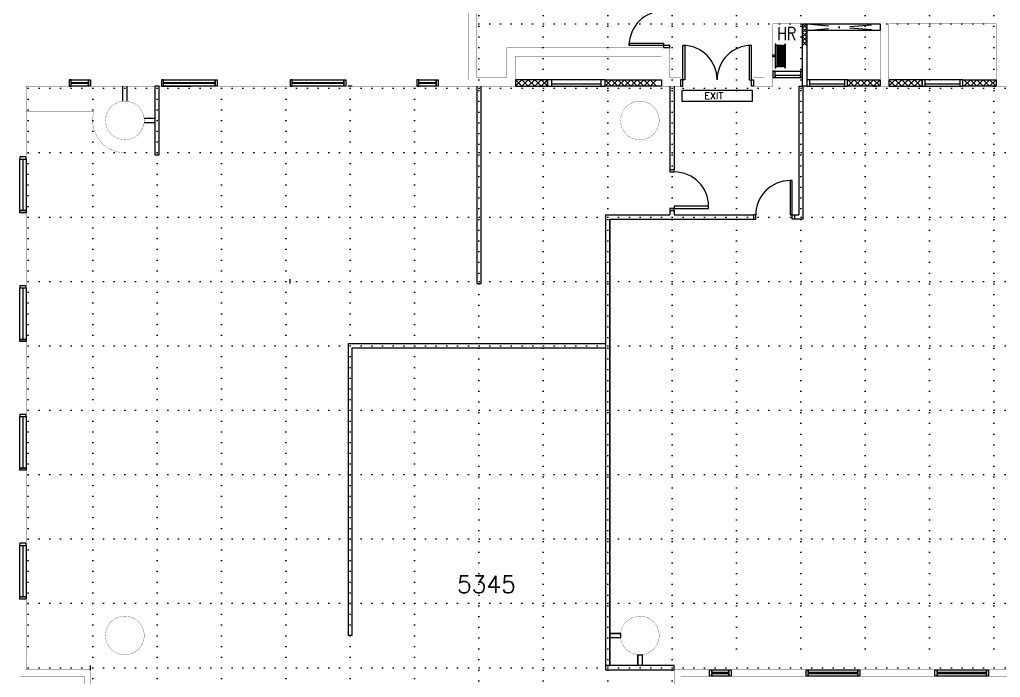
# Model space of a CAD drawing. Extents: x -68523 to 336700, y -113452 to 119396.
# Drawn here: x -32452 to -9600, y 17824 to 33150 of the extents above; entities that cross this region are included whole.
import ezdxf

# ---------------------------------------------------------------- set-up
doc = ezdxf.new("R2010")
doc.units = 0
doc.header["$LTSCALE"] = 1000
doc.header["$MEASUREMENT"] = 0
for name, pattern in [('S3144a$0$DASHDOT', [1, 0.5, -0.25, 0, -0.25]), ('S3144a$0$DASHED', [0.75, 0.5, -0.25]), ('S3144a$0$DOT', [0.25, 0, -0.25]), ('S3144a$0$HIDDEN', [0.375, 0.25, -0.125])]:
    doc.linetypes.add(name, pattern=pattern)
doc.layers.get('0').update_dxf_attribs({"linetype": 'CONTINUOUS'})
for name, color, linetype in [('S3144a$0$11', 14, 'CONTINUOUS'), ('S3144a$0$17', 14, 'CONTINUOUS'), ('S3144a$0$20', 7, 'CONTINUOUS'), ('S3144a$0$22', 7, 'CONTINUOUS'), ('S3144a$0$23', 7, 'CONTINUOUS'), ('S3144a$0$30', 1, 'CONTINUOUS'), ('S3144a$0$39', 7, 'CONTINUOUS'), ('S3144a$0$4', 7, 'CONTINUOUS'), ('S3144a$0$56', 7, 'CONTINUOUS'), ('S3144a$0$6', 7, 'CONTINUOUS'), ('S3144a$0$LINE', 2, 'S3144a$0$DASHED'), ('S3144a$0$N-DRYWALL', 2, 'CONTINUOUS'), ('S3144a$0$NDRYWALL', 1, 'CONTINUOUS'), ('S3144a$0$ROOM-NO', 4, 'CONTINUOUS')]:
    doc.layers.add(name, color=color, linetype=linetype)
doc.styles.add('S3144a$0$STANDARD', font='SIMPLEX')

# ---------------------------------------------------------------- blocks, each defined once
blk = doc.blocks.new('S3144a$0$D1700A')
at = {"layer": 'S3144a$0$30', "color": 14, "linetype": 'Continuous'}
for points in [[(0, 0), (0.05, 0), (0.05, 0.95), (0.1, 0.95), (0.1, 0.15), (0, 0.15), (0, 0)], [(1.7, 0), (1.65, 0), (1.65, 0.95), (1.6, 0.95), (1.6, 0.15), (1.7, 0.15), (1.7, 0)]]:
    blk.add_lwpolyline(points, dxfattribs=at)
for centre, start, end in [((0.05, 0.15), 0, 90), ((1.65, 0.15), 90, 180)]:
    blk.add_arc(centre, 0.8, start, end, dxfattribs=at)
blk = doc.blocks.new('S3144a$0$D1700B')
at = {"layer": 'S3144a$0$30', "color": 14, "linetype": 'Continuous'}
for points in [[(0, 0), (0.05, 0), (0.05, 0.95), (0.1, 0.95), (0.1, 0.15), (0, 0.15), (0, 0)], [(1.7, 0), (1.65, 0), (1.65, 0.95), (1.6, 0.95), (1.6, 0.15), (1.7, 0.15), (1.7, 0)]]:
    blk.add_lwpolyline(points, dxfattribs=at)
for centre, start, end in [((0.05, 0.15), 0, 90), ((1.650003, 0.15), 90, 180)]:
    blk.add_arc(centre, 0.800001, start, end, dxfattribs=at)
blk = doc.blocks.new('S3144a$0$EXIT')
at = {"layer": 'S3144a$0$39', "color": 1, "linetype": 'Continuous'}
blk.add_lwpolyline([(-0.825, -0.25), (0.825, -0.25), (0.825, 0), (-0.825, 0)], close=True, dxfattribs=at)
at = {"layer": 'S3144a$0$39', "color": 1, "linetype": 'S3144a$0$DOT'}
for centre in [(-0.375001, -0.125), (0.375001, -0.125)]:
    blk.add_circle(centre, 0.025, dxfattribs=at)
at = {"layer": 'S3144a$0$39', "color": 1, "linetype": 'Continuous', "style": 'S3144a$0$STANDARD', "width": 1.1}
blk.add_text('EXIT', height=0.15, dxfattribs=at).set_placement((-0.3001, -0.2))
blk = doc.blocks.new('S3144a$0$H750')
at = {"layer": 'S3144a$0$22', "color": 14, "linetype": 'Continuous'}
for points in [[(0, 0.15), (0.15, 0), (0.3, 0.15), (0.45, 0), (0.6, 0.15), (0.75, 0)], [(0, 0), (0.15, 0.15), (0.3, 0), (0.45, 0.15), (0.6, 0), (0.75, 0.15)]]:
    blk.add_lwpolyline(points, dxfattribs=at)
blk = doc.blocks.new('S3144a$0$H1200')
at = {"layer": 'S3144a$0$22', "color": 14, "linetype": 'Continuous'}
for points in [[(0, 0), (0.15, 0.15), (0.3, 0), (0.45, 0.15), (0.6, 0), (0.75, 0.15), (0.9, 0), (1.05, 0.15), (1.2, 0)], [(0, 0.15), (0.15, 0), (0.3, 0.15), (0.45, 0), (0.6, 0.15), (0.75, 0), (0.9, 0.15), (1.05, 0), (1.2, 0.15)]]:
    blk.add_lwpolyline(points, dxfattribs=at)
blk = doc.blocks.new('S3144a$0$AP')
at = {"layer": 'S3144a$0$30', "color": 14, "linetype": 'Continuous'}
blk.add_line((0.05, 0.05), (0.7, 0.05), dxfattribs=at)
for points in [[(0, 0), (0.75, 0), (0.75, 0.15), (0, 0.15)], [(0.05, 0), (0.7, 0), (0.7, 0.15), (0.05, 0.15)]]:
    blk.add_lwpolyline(points, close=True, dxfattribs=at)
blk = doc.blocks.new('S3144a$0$HR1')
at = {"layer": 'S3144a$0$56', "color": 1, "linetype": 'Continuous'}
for p, q in [((-0.235, 0.245), (0.235, 0.245)), ((-0.235, 0.215), (0.235, 0.215)), ((-0.235, 0.185), (0.235, 0.185)), ((-0.235, 0.155), (0.235, 0.155)), ((-0.235, 0.125), (0.235, 0.125)), ((-0.235, 0.095), (0.235, 0.095))]:
    blk.add_line(p, q, dxfattribs=at)
for points in [[(-0.275, 0.275), (0.275, 0.275), (0.275, 0.29), (-0.275, 0.29)], [(-0.275, 0.05), (0.275, 0.05), (0.275, 0.065), (-0.275, 0.065)], [(-0.025, 0.05), (0.025, 0.05), (0.025, 0), (-0.025, 0)]]:
    blk.add_lwpolyline(points, close=True, dxfattribs=at)
for centre, start, end in [((-0.235, 0.26), 90, 270), ((-0.235, 0.23), 90, 270), ((0.235, 0.26), 270, 90), ((0.235, 0.23), 270, 90), ((-0.235, 0.2), 90, 270), ((-0.235, 0.17), 90, 270), ((-0.235, 0.14), 90, 270), ((-0.235, 0.11), 90, 270), ((-0.235, 0.08), 90, 270), ((0.235, 0.2), 270, 90), ((0.235, 0.17), 270, 90), ((0.235, 0.14), 270, 90), ((0.235, 0.11), 270, 90), ((0.235, 0.08), 270, 90)]:
    blk.add_arc(centre, 0.015, start, end, dxfattribs=at)
blk = doc.blocks.new('S3144a$0$CHAT15')
at = {"layer": 'S3144a$0$22', "color": 14, "linetype": 'Continuous'}
for points in [[(0, 0), (0.15, 0.15), (0.3, 0), (0.45, 0.15), (0.6, 0), (0.75, 0.15)], [(0, 0.15), (0.15, 0), (0.3, 0.15), (0.45, 0), (0.6, 0.15), (0.75, 0)]]:
    blk.add_lwpolyline(points, dxfattribs=at)

msp = doc.modelspace()

# ---------------------------------------------------------------- linework, layer by layer
at = {"layer": 'S3144a$0$11', "color": 14, "linetype": 'S3144a$0$DASHDOT'}
for p, q in [((-14101, 32900.1), (-12399.9, 33050.1)), ((-14101, 33050.1), (-12399.9, 32900.1))]:
    msp.add_line(p, q, dxfattribs=at)
at = {"layer": 'S3144a$0$11', "color": 14, "linetype": 'Continuous', "const_width": 5}
msp.add_lwpolyline([(-19999.9, 38750.1), (-19999.8, 38950.1), (-21999.9, 38950.1), (-21999.9, 31750.1), (-22699.8, 31750.1), (-22699.8, 31600.1), (-20899.9, 31600.1), (-20899.9, 32300.1), (-19899.9, 32300.1), (-19699.9, 32300.1), (-17499.9, 32300.1), (-17499.9, 31600.1), (-17049.9, 31600.1), (-17049.9, 31800.1), (-17299.9, 31800.1), (-17299.9, 32500.1), (-21099.9, 32500.1), (-21099.9, 31800.1), (-21799.9, 31800.1), (-21799.9, 38750.1)], close=True, dxfattribs=at)
msp.add_lwpolyline([(-6999.9, 31600.1), (-9699.9, 31600.1), (-9699.9, 33050.1), (-12199.9, 33050.1), (-12199.9, 31600.1), (-12399.9, 31600.1), (-12399.9, 33050.1), (-14899.9, 33050.1), (-14899.9, 31600.1), (-15349.9, 31600.1), (-15349.9, 31800.1), (-15099.9, 31800.1), (-15099.9, 33250.1)], dxfattribs=at)
at = {"layer": 'S3144a$0$11', "color": 14, "linetype": 'Continuous'}
for points in [[(-14209.9, 33050.1), (-14109.9, 33050.1), (-14109.9, 31600.1), (-14209.9, 31600.1)], [(-14101, 33050.1), (-12399.9, 33050.1), (-12399.9, 32900.1), (-14101, 32900.1)], [(-20899.9, 31600.1), (-20149.9, 31600.1), (-20149.9, 31750.1), (-20899.9, 31750.1)], [(-18809.9, 31750.1), (-17499.9, 31750.1), (-17499.9, 31600.1), (-18809.9, 31600.1)], [(-13164.1, 31750.1), (-12399.9, 31750.1), (-12399.9, 31600.1), (-13164.1, 31600.1)], [(-11422.9, 31750.1), (-12199.9, 31750.1), (-12199.9, 31600.1), (-11422.9, 31600.1)], [(-10476.9, 31750.1), (-9699.9, 31750.1), (-9699.9, 31600.1), (-10476.9, 31600.1)]]:
    msp.add_lwpolyline(points, close=True, dxfattribs=at)
at = {"layer": 'S3144a$0$17', "color": 14, "linetype": 'Continuous'}
for p, q in [((-30049.9, 31247.3), (-30049.9, 31600.1)), ((-29949.9, 31247.3), (-29949.9, 31600.1)), ((-29199.9, 31600.1), (-29299.9, 31600.1)), ((-29299.9, 31600.1), (-29299.9, 30850.1)), ((-29199.9, 30000.1), (-29199.9, 31600.1)), ((-24699.9, 31600.1), (-24799.9, 31600.1)), ((-17299.9, 31600.1), (-17299.9, 29650.1)), ((-17199.9, 31600.1), (-17199.9, 29650.1)), ((-12566.5, 31600.1), (-12486.5, 31600.1)), ((-9789.5, 31600.1), (-9709.5, 31600.1)), ((-29552.7, 30850.1), (-29299.9, 30850.1)), ((-29552.7, 30750.1), (-29299.9, 30750.1)), ((-29299.9, 30750.1), (-29299.9, 30000.1)), ((-29299.9, 30000.1), (-29199.9, 30000.1)), ((-17299.9, 28700.1), (-17299.9, 28600.1)), ((-17199.9, 28700.1), (-17199.9, 28600.1)), ((-26149.9, 27000.1), (-26149.9, 27100.1)), ((-30799.9, 18000.1), (-30799.9, 18100.1)), ((-17199.9, 18100.1), (-18799.9, 18100.1)), ((-17199.9, 18100.1), (-17200.1, 18100.1)), ((-17199.9, 18000.1), (-17199.9, 18100.1)), ((-18799.9, 18000.1), (-17199.9, 18000.1))]:
    msp.add_line(p, q, dxfattribs=at)
at = {"layer": 'S3144a$0$17', "color": 14, "linetype": 'S3144a$0$HIDDEN'}
for p, q in [((-17199.9, 18100.1), (-17200.1, 18100.1)), ((-17199.9, 18000.1), (-17199.9, 18100.1))]:
    msp.add_line(p, q, dxfattribs=at)
at = {"layer": 'S3144a$0$17', "color": 14, "linetype": 'Continuous'}
for points in [[(-29299.9, 31600.1), (-29299.9, 30000.1), (-29199.9, 30000.1), (-29199.9, 31600.1)], [(-21799.9, 31600.1), (-21799.9, 27000.1), (-21699.9, 27000.1), (-21699.9, 31600.1)]]:
    msp.add_lwpolyline(points, dxfattribs=at)
at = {"layer": 'S3144a$0$20', "color": 14, "linetype": 'Continuous', "const_width": 5}
for points in [[(-32299.9, 29950), (-32299.9, 31600.1), (-31299.8, 31600.1), (-31299.8, 31750.1), (-32449.9, 31750), (-32449.9, 29950)], [(-29149.8, 31750.1), (-30799.8, 31750.1), (-30799.8, 31600.1), (-29149.8, 31600.1)], [(-26149.8, 31750.1), (-27849.8, 31750.1), (-27849.8, 31600.1), (-26149.8, 31600.1)], [(-23199.8, 31750.1), (-24849.8, 31750.1), (-24849.8, 31600.1), (-23199.8, 31600.1)], [(-32299.9, 26950), (-32299.9, 28650), (-32449.9, 28650), (-32449.9, 26950)], [(-32299.9, 23950), (-32299.9, 25650), (-32449.9, 25650), (-32449.9, 23950)], [(-32299.9, 20950), (-32299.9, 22650), (-32449.9, 22650), (-32449.9, 20950)], [(-30799.9, 17850.1), (-30799.9, 18000.1), (-32299.9, 18000.1), (-32299.9, 19650), (-32449.9, 19650), (-32449.9, 17850.1), (-30949.9, 17850.2), (-30949.9, 17100.2), (-30799.9, 17100.1)]]:
    msp.add_lwpolyline(points, close=True, dxfattribs=at)
at = {"layer": 'S3144a$0$20', "linetype": 'Continuous', "const_width": 5}
for points in [[(-17049.9, 14925.1), (-17199.9, 14925.1), (-17199.9, 18000.1), (-17049.9, 18000.1), (-16374.9, 18000.1), (-16374.9, 17850.1), (-17049.9, 17850.1)], [(-14124.9, 18000.1), (-14124.9, 17850.1), (-15874.9, 17850.1), (-15874.9, 18000.1)], [(-11124.9, 18000.1), (-11124.9, 17850.1), (-12874.9, 17850.1), (-12874.9, 18000.1)], [(-8124.9, 18000.1), (-8124.9, 17850.1), (-9874.9, 17850.1), (-9874.9, 18000.1)]]:
    msp.add_lwpolyline(points, close=True, dxfattribs=at)
at = {"layer": 'S3144a$0$23', "color": 14, "linetype": 'Continuous'}
for points in [[(-31299.8, 31600.1), (-31249.8, 31600.1), (-31249.8, 31750.1), (-31299.8, 31750.1)], [(-31299.8, 31600.1), (-31249.8, 31600.1), (-31249.8, 31750.1), (-31299.8, 31750.1)], [(-30849.8, 31680.1), (-31249.8, 31680.1), (-31249.8, 31750.1), (-30849.8, 31750.1)], [(-30849.8, 31600.1), (-31249.8, 31600.1), (-31249.8, 31670.1), (-30849.8, 31670.1)], [(-30799.8, 31600.1), (-30849.8, 31600.1), (-30849.8, 31750.1), (-30799.8, 31750.1)], [(-29149.8, 31600.1), (-29099.8, 31600.1), (-29099.8, 31750.1), (-29149.8, 31750.1)], [(-27899.8, 31680.1), (-29099.8, 31680.1), (-29099.8, 31750.1), (-27899.8, 31750.1)], [(-27899.8, 31600.1), (-29099.8, 31600.1), (-29099.8, 31670.1), (-27899.8, 31670.1)], [(-27849.8, 31600.1), (-27899.8, 31600.1), (-27899.8, 31750.1), (-27849.8, 31750.1)], [(-26149.8, 31600.1), (-26099.8, 31600.1), (-26099.8, 31750.1), (-26149.8, 31750.1)], [(-24899.8, 31680.1), (-26099.8, 31680.1), (-26099.8, 31750.1), (-24899.8, 31750.1)], [(-24899.8, 31600.1), (-26099.8, 31600.1), (-26099.8, 31670.1), (-24899.8, 31670.1)], [(-24849.8, 31600.1), (-24899.8, 31600.1), (-24899.8, 31750.1), (-24849.8, 31750.1)], [(-23199.8, 31600.1), (-23149.8, 31600.1), (-23149.8, 31750.1), (-23199.8, 31750.1)], [(-22749.8, 31680.1), (-23149.8, 31680.1), (-23149.8, 31750.1), (-22749.8, 31750.1)], [(-22749.8, 31600.1), (-23149.8, 31600.1), (-23149.8, 31670.1), (-22749.8, 31670.1)], [(-22699.8, 31600.1), (-22749.8, 31600.1), (-22749.8, 31750.1), (-22699.8, 31750.1)], [(-32449.9, 29950), (-32449.9, 29900), (-32299.9, 29900), (-32299.9, 29950)], [(-32449.9, 28700), (-32449.9, 29900), (-32379.9, 29900), (-32379.9, 28700)], [(-32369.9, 28700), (-32369.9, 29900), (-32299.9, 29900), (-32299.9, 28700)], [(-32449.9, 28650), (-32449.9, 28700), (-32299.9, 28700), (-32299.9, 28650)], [(-32449.9, 26950), (-32449.9, 26900), (-32299.9, 26900), (-32299.9, 26950)], [(-32449.9, 25700), (-32449.9, 26900), (-32379.9, 26900), (-32379.9, 25700)], [(-32369.9, 25700), (-32369.9, 26900), (-32299.9, 26900), (-32299.9, 25700)], [(-32449.9, 25650), (-32449.9, 25700), (-32299.9, 25700), (-32299.9, 25650)], [(-32449.9, 23950), (-32449.9, 23900), (-32299.9, 23900), (-32299.9, 23950)], [(-32449.9, 22700), (-32449.9, 23900), (-32379.9, 23900), (-32379.9, 22700)], [(-32369.9, 22700), (-32369.9, 23900), (-32299.9, 23900), (-32299.9, 22700)], [(-32449.9, 22650), (-32449.9, 22700), (-32299.9, 22700), (-32299.9, 22650)], [(-32449.9, 20950), (-32449.9, 20900), (-32299.9, 20900), (-32299.9, 20950)], [(-32449.9, 19700), (-32449.9, 20900), (-32379.9, 20900), (-32379.9, 19700)], [(-32369.9, 19700), (-32369.9, 20900), (-32299.9, 20900), (-32299.9, 19700)], [(-32449.9, 19650), (-32449.9, 19700), (-32299.9, 19700), (-32299.9, 19650)]]:
    msp.add_lwpolyline(points, close=True, dxfattribs=at)
at = {"layer": 'S3144a$0$23', "linetype": 'Continuous'}
for points in [[(-16374.9, 17850.1), (-16374.9, 18000.1), (-16324.9, 18000.1), (-16324.9, 17850.1)], [(-16324.9, 17935.1), (-16324.9, 18000.1), (-15924.9, 18000.1), (-15924.9, 17935.1)], [(-16324.9, 17850.1), (-16324.9, 17915.1), (-15924.9, 17915.1), (-15924.9, 17850.1)], [(-15924.9, 17850.1), (-15924.9, 18000.1), (-15874.9, 18000.1), (-15874.9, 17850.1)], [(-14124.9, 17850.1), (-14124.9, 18000.1), (-14074.9, 18000.1), (-14074.9, 17850.1)], [(-14074.9, 17935.1), (-14074.9, 18000.1), (-12924.9, 18000.1), (-12924.9, 17935.1)], [(-14074.9, 17850.1), (-14074.9, 17915.1), (-12924.9, 17915.1), (-12924.9, 17850.1)], [(-12924.9, 17850.1), (-12924.9, 18000.1), (-12874.9, 18000.1), (-12874.9, 17850.1)], [(-11124.9, 17850.1), (-11124.9, 18000.1), (-11074.9, 18000.1), (-11074.9, 17850.1)], [(-11074.9, 17935.1), (-11074.9, 18000.1), (-9924.9, 18000.1), (-9924.9, 17935.1)], [(-11074.9, 17850.1), (-11074.9, 17915.1), (-9924.9, 17915.1), (-9924.9, 17850.1)], [(-9924.9, 17850.1), (-9924.9, 18000.1), (-9874.9, 18000.1), (-9874.9, 17850.1)]]:
    msp.add_lwpolyline(points, close=True, dxfattribs=at)
at = {"layer": 'S3144a$0$30', "color": 14, "linetype": 'Continuous'}
msp.add_line((-14899.9, 31950.1), (-14259.9, 31950.1), dxfattribs=at)
for points in [[(-14899.9, 31800.1), (-14849.9, 31800.1), (-14849.9, 31950.1), (-14899.9, 31950.1)], [(-14849.9, 31800.1), (-14259.9, 31800.1), (-14259.9, 31850.1), (-14849.9, 31850.1)], [(-14259.9, 31800.1), (-14209.9, 31800.1), (-14209.9, 31950.1), (-14259.9, 31950.1)]]:
    msp.add_lwpolyline(points, close=True, dxfattribs=at)
at = {"layer": 'S3144a$0$4', "color": 7, "linetype": 'S3144a$0$DOT'}
for p, q in [((-21749.9, 38750.1), (-21749.9, -18249.9)), ((-20249.9, 38750.1), (-20249.9, -18249.9)), ((-18749.9, 38750.1), (-18749.9, 6050.1)), ((-17249.9, 38750.1), (-17249.9, -18249.9)), ((-15749.9, 38750.1), (-15749.9, 18050.1)), ((-14249.9, 38750.1), (-14249.9, 18050.1)), ((-12749.9, 38750.1), (-12749.9, 18050.1)), ((-11249.9, 38750.1), (-11249.9, 18050.1)), ((-9749.9, 38750.1), (-9749.9, 18050.1)), ((-21749.9, 33050.1), (-9699.9, 33050.1)), ((-32249.9, 31550.1), (-32249.9, 18050.1)), ((-32249.9, 31550.1), (54750, 31550.1)), ((-30749.9, 31550.1), (-30749.9, -18249.9)), ((-29249.9, 31550.1), (-29249.9, -18249.9)), ((-27749.9, 31550.1), (-27749.9, -18249.9)), ((-26249.9, 31550.1), (-26249.9, -18249.9)), ((-24749.9, 31550.1), (-24749.9, -18249.9)), ((-23249.9, 31550.1), (-23249.9, -18249.9)), ((-32249.9, 30050.1), (54750, 30050.1)), ((-32249.9, 28550.1), (54750, 28550.1)), ((-32249.9, 27050.1), (54750, 27050.1)), ((-32249.9, 25550.1), (54750, 25550.1)), ((-32249.9, 24050.1), (54750, 24050.1)), ((-32249.9, 22550.1), (54750, 22550.1)), ((-32249.9, 21050.1), (54750, 21050.1)), ((-32249.9, 19550.1), (54750, 19550.1)), ((-32249.9, 18050.1), (54750, 18050.1))]:
    msp.add_line(p, q, dxfattribs=at)
at = {"layer": 'S3144a$0$4', "linetype": 'S3144a$0$DOT'}
for p, q in [((-21749.9, 38750.1), (-21749.9, -18249.9)), ((-20249.9, 38750.1), (-20249.9, -18249.9)), ((-18749.9, 38750.1), (-18749.9, 6050.1)), ((-17249.9, 38750.1), (-17249.9, -18249.9)), ((-15749.9, 38750.1), (-15749.9, 18050.1)), ((-14249.9, 38750.1), (-14249.9, 18050.1)), ((-12749.9, 38750.1), (-12749.9, 18050.1)), ((-11249.9, 38750.1), (-11249.9, 18050.1)), ((-9749.9, 38750.1), (-9749.9, 18050.1)), ((-21749.9, 33050.1), (-9699.9, 33050.1)), ((-32249.9, 31550.1), (54750, 31550.1)), ((-32249.9, 31550.1), (-32249.9, 18050.1)), ((-30749.9, 31550.1), (-30749.9, -18249.9)), ((-29249.9, 31550.1), (-29249.9, -18249.9)), ((-27749.9, 31550.1), (-27749.9, -18249.9)), ((-26249.9, 31550.1), (-26249.9, -18249.9)), ((-24749.9, 31550.1), (-24749.9, -18249.9)), ((-23249.9, 31550.1), (-23249.9, -18249.9)), ((-32249.9, 30050.1), (54750, 30050.1)), ((-32249.9, 28550.1), (54750, 28550.1)), ((-32249.9, 27050.1), (54750, 27050.1)), ((-32249.9, 25550.1), (54750, 25550.1)), ((-32249.9, 24050.1), (54750, 24050.1)), ((-32249.9, 22550.1), (54750, 22550.1)), ((-32249.9, 21050.1), (54750, 21050.1)), ((-32249.9, 19550.1), (54750, 19550.1)), ((-32249.9, 18050.1), (54750, 18050.1))]:
    msp.add_line(p, q, dxfattribs=at)
at = {"layer": 'S3144a$0$6', "color": 14, "linetype": 'Continuous', "const_width": 5}
for points in [[(-29549.9, 30800.1, 1), (-30449.9, 30800.1, 1)], [(-17549.9, 30800.1, 1), (-18449.9, 30800.1, 1)]]:
    msp.add_lwpolyline(points, format="xyb", close=True, dxfattribs=at)
msp.add_lwpolyline([(-32299.9, 31000.1), (-30722.7, 31000.1, 0.0675858), (-30749.9, 30800.1, 0.4142136), (-29999.9, 30050.1), (-29299.9, 30050.1)], format="xyb", dxfattribs=at)
at = {"layer": 'S3144a$0$6', "color": 3, "linetype": 'Continuous', "const_width": 5}
for points in [[(-29549.9, 18800.1, 1), (-30449.9, 18800.1, 1)], [(-17549.9, 18800.1, 1), (-18449.9, 18800.1, 1)]]:
    msp.add_lwpolyline(points, format="xyb", close=True, dxfattribs=at)
at = {"layer": 'S3144a$0$LINE'}
msp.add_line((-14299.9, 31600.1), (-14209.9, 31600.1), dxfattribs=at)
at = {"layer": 'S3144a$0$N-DRYWALL'}
msp.add_line((-29099.8, 31600.1), (-28455.8, 31600.1), dxfattribs=at)
at = {"layer": 'S3144a$0$NDRYWALL', "color": 14, "linetype": 'Continuous'}
for p, q in [((-14299.9, 31600.1), (-14299.9, 28600.1)), ((-14299.9, 31600.1), (-14299.9, 28600.1)), ((-14199.9, 31600.1), (-14199.9, 28500.1)), ((-14199.9, 31600.1), (-14199.9, 28500.1)), ((-18799.9, 28600.1), (-17299.9, 28600.1)), ((-18799.9, 28600.1), (-17299.9, 28600.1)), ((-17299.9, 28700.1), (-17299.9, 28600.1)), ((-17299.9, 28700.1), (-17299.9, 28600.1)), ((-17199.9, 28700.1), (-17199.9, 28600.1)), ((-17199.9, 28700.1), (-17199.9, 28600.1)), ((-17199.9, 28600.1), (-15349.9, 28600.1)), ((-14399.9, 28600.1), (-14299.9, 28600.1)), ((-14399.9, 28600.1), (-14299.9, 28600.1)), ((-18699.9, 28500.1), (-18699.9, 18100.1)), ((-18699.9, 28500.1), (-18699.9, 18100.1)), ((-14199.9, 28500.1), (-14399.9, 28500.1)), ((-14199.9, 28500.1), (-14399.9, 28500.1)), ((-24799.9, 25600.1), (-18799.9, 25600.1)), ((-18699.9, 18850.1), (-18447.1, 18850.1)), ((-18699.9, 18850.1), (-18447.1, 18850.1)), ((-18699.9, 18750.1), (-18447.1, 18750.1)), ((-18699.9, 18750.1), (-18447.1, 18750.1)), ((-18049.9, 18352.9), (-18049.9, 18100.1)), ((-18049.9, 18352.9), (-18049.9, 18100.1)), ((-17949.9, 18352.9), (-17949.9, 18100.1)), ((-17949.9, 18352.9), (-17949.9, 18100.1))]:
    msp.add_line(p, q, dxfattribs=at)
at = {"layer": 'S3144a$0$NDRYWALL', "color": 14}
for p, q in [((-18799.9, 28600.1), (-18799.9, 18100.1)), ((-17299.9, 28700.1), (-17199.9, 28700.1)), ((-17299.9, 28700.1), (-17199.9, 28700.1)), ((-15349.9, 28600.1), (-15349.9, 28500.1)), ((-15349.9, 28600.1), (-15349.9, 28500.1)), ((-18799.9, 28378.1), (-18799.9, 18000.1)), ((-18699.9, 18100.1), (-18699.9, 28500.1)), ((-24799.9, 25600.1), (-24799.9, 18809.1)), ((-24699.9, 18809.1), (-24699.9, 25500.1)), ((-24699.9, 18809.1), (-24699.9, 25500.1)), ((-24699.9, 25500.1), (-18799.9, 25500.1)), ((-24799.9, 20691.1), (-24799.9, 18809.1)), ((-24799.9, 18809.1), (-24699.9, 18809.1)), ((-18799.9, 18100.1), (-18699.9, 18100.1))]:
    msp.add_line(p, q, dxfattribs=at)
for points in [[(-17299.9, 29650.1), (-17299.9, 29600.1), (-17199.9, 29600.1), (-17199.9, 29650.1)], [(-14449.9, 28600.1), (-14449.9, 29400.1), (-14499.9, 29400.1), (-14499.9, 28600.1)], [(-17199.9, 28800.1), (-17199.9, 28750.1), (-16399.9, 28750.1), (-16399.9, 28800.1)], [(-17299.9, 28750.1), (-17299.9, 28700.1), (-17199.9, 28700.1), (-17199.9, 28750.1)], [(-15349.9, 28600.1), (-15349.9, 28500.1), (-15299.9, 28500.1), (-15299.9, 28600.1)], [(-14399.9, 28600.1), (-14399.9, 28500.1), (-14449.9, 28500.1), (-14449.9, 28600.1)], [(-18699.9, 18850.1), (-18699.9, 18750.1), (-18447.1, 18750.1), (-18447.1, 18850.1)], [(-18049.9, 18100.1), (-18049.9, 18352.9), (-17949.9, 18352.9), (-17949.9, 18100.1)]]:
    msp.add_lwpolyline(points, close=True, dxfattribs=at)
msp.add_lwpolyline([(-18699.9, 28500.1), (-15349.9, 28500.1)], dxfattribs=at)
for centre, start, end in [((-17199.9, 28800.1), 0, 89.72169), ((-14499.9, 28600.1), 90, 180)]:
    msp.add_arc(centre, 800, start, end, dxfattribs=at)

# ---------------------------------------------------------------- block references
at = {"zscale": 1000}
for name, p, xscale, yscale, rotation in [('S3144a$0$D1700B', (-17299.9, 32500.1), 999.9979999999999, 999.9979999999999, 90), ('S3144a$0$D1700B', (-17299.9, 32500.1), 999.9979999999996, 999.9979999999996, 90), ('S3144a$0$CHAT15', (-14209.9, 33050.1), 666.664, 666.664, 270), ('S3144a$0$CHAT15', (-14209.9, 33050.1), 666.6640000000007, 666.6640000000007, 270), ('S3144a$0$HR1', (-14899.8, 32305.1), 999.9979999999999, 999.9979999999999, 270), ('S3144a$0$HR1', (-14899.8, 32305.1), 999.9979999999996, 999.9979999999996, 270), ('S3144a$0$H750', (-12403.9, 31750.1), 999.9979999999999, 999.9979999999999, 180), ('S3144a$0$H750', (-12403.9, 31750.1), 999.9979999999923, 999.9979999999923, 180), ('S3144a$0$H750', (-9699.9, 31750.1), 999.9979999999999, 999.9979999999999, 180), ('S3144a$0$H750', (-9699.9, 31750.1), 999.9979999999923, 999.9979999999923, 180)]:
    msp.add_blockref(name, p, dxfattribs=dict(at, xscale=xscale, yscale=yscale, rotation=rotation))
for name, p, xscale, yscale in [('S3144a$0$D1700A', (-17049.9, 31600.1), 999.994, 999.994), ('S3144a$0$D1700A', (-17049.9, 31600.1), 999.994000000006, 999.994000000006), ('S3144a$0$H750', (-20899.9, 31600.1), 999.9979999999999, 999.9979999999999), ('S3144a$0$H750', (-20899.9, 31600.1), 999.9979999999923, 999.9979999999923), ('S3144a$0$H1200', (-18809.9, 31600.1), 999.9979999999999, 999.9979999999999), ('S3144a$0$H1200', (-18809.9, 31600.1), 999.9979999999923, 999.9979999999923), ('S3144a$0$H750', (-12199.9, 31600.1), 999.9979999999999, 999.9979999999999), ('S3144a$0$H750', (-12199.9, 31600.1), 999.9979999999923, 999.9979999999923), ('S3144a$0$EXIT', (-16199.9, 31500.1), 999.9979999999999, 999.9979999999999), ('S3144a$0$EXIT', (-16199.9, 31500.1), 999.9979999999923, 999.9979999999923)]:
    msp.add_blockref(name, p, dxfattribs=dict(at, xscale=xscale, yscale=yscale))
at = {"layer": 'S3144a$0$ROOM-NO', "yscale": 1000}
for p, xscale, zscale in [((-20149.9, 31600.1), 1786, 1786), ((-14109.9, 31600.1), 1261, 1261), ((-11422.9, 31600.1), 1261, 1261)]:
    msp.add_blockref('S3144a$0$AP', p, dxfattribs=dict(at, xscale=xscale, zscale=zscale))

# ---------------------------------------------------------------- texts
at = {"layer": 'S3144a$0$56', "color": 1, "linetype": 'Continuous', "style": 'S3144a$0$STANDARD', "width": 0.8}
msp.add_text('HR', height=300, dxfattribs=at).set_placement((-14801.1, 32674.1))
at = {"layer": 'S3144a$0$ROOM-NO', "style": 'S3144a$0$STANDARD'}
msp.add_text('5345', height=400, dxfattribs=at).set_placement((-22261.1, 19793.1))

doc.saveas('drawing.dxf')
